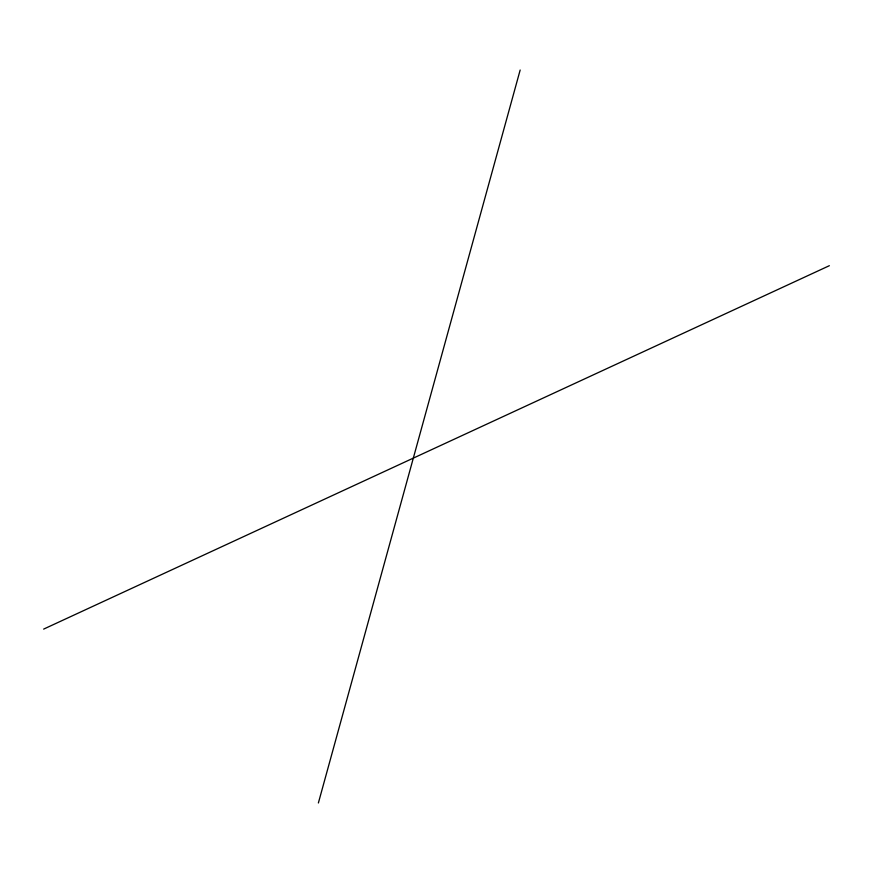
<?xml version="1.0" encoding="UTF-8"?>
<svg xmlns="http://www.w3.org/2000/svg" width="873" height="873" viewBox="0 0 873 873"><rect width="100%" height="100%" fill="white"/><g stroke="black" fill="none" stroke-linecap="round" stroke-linejoin="round"><path stroke-width="1.31" d="M318.383 802.974L520.166 70.026M43.65 629.106L829.35 265.698"/></g></svg>
